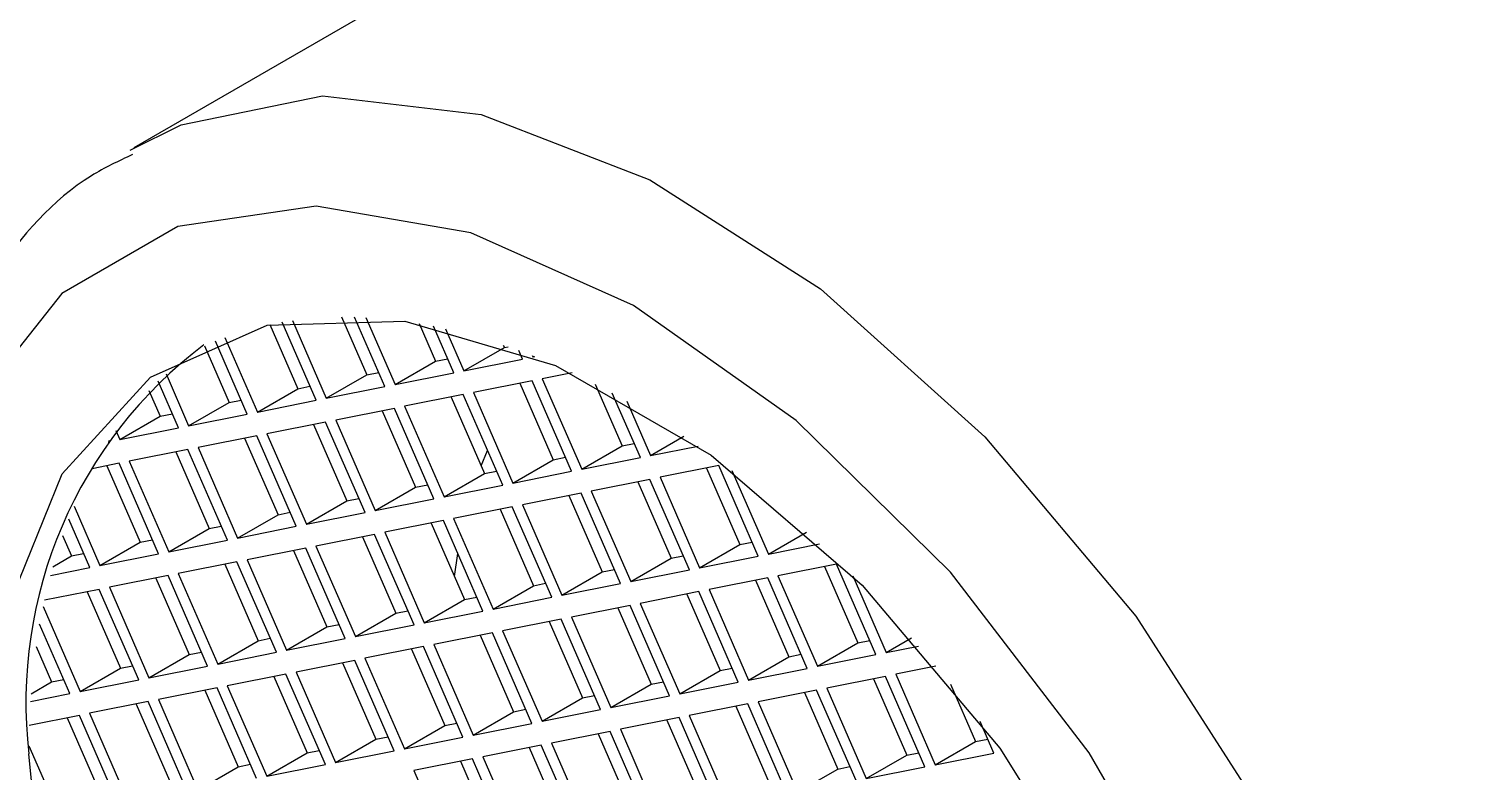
# Model space of a CAD drawing. Header units: millimetres. Extents: x 53 to 380, y 29 to 265.
# Drawn here: x 266.33 to 271.49, y 88.96 to 91.6 of the extents above; entities that cross this region are included whole.
import ezdxf

# ---------------------------------------------------------------- set-up
doc = ezdxf.new("R2010")
doc.units = ezdxf.units.MM

msp = doc.modelspace()

# ---------------------------------------------------------------- linework, layer by layer
at = {"color": 7, "linetype": 'Continuous', "lineweight": 25}
for p, q in [((269.9033, 93.023), (266.7039, 91.176)), ((267.1876, 90.5471), (267.2872, 90.3188)), ((267.3521, 90.2775), (267.2309, 90.5553)), ((267.2678, 90.5612), (267.3884, 90.2848)), ((267.4421, 90.574), (267.532, 90.3677)), ((267.597, 90.3265), (267.4892, 90.5737)), ((267.5292, 90.5722), (267.6332, 90.3337)), ((267.7183, 90.551), (267.7769, 90.4167)), ((267.8418, 90.3754), (267.7694, 90.5416)), ((267.8128, 90.5323), (267.8781, 90.3826)), ((267.1072, 90.2286), (266.994, 90.4882)), ((267.0278, 90.5012), (267.1435, 90.2359)), ((268.018, 90.4741), (268.0218, 90.4656)), ((266.9545, 90.4713), (267.0423, 90.2699)), ((267.7769, 90.4167), (267.8201, 90.4253)), ((267.8781, 90.3826), (268.0218, 90.4656)), ((267.8781, 90.3826), (268.0867, 90.4243)), ((268.0218, 90.4656), (268.0352, 90.4683)), ((268.0867, 90.4243), (268.0736, 90.4545)), ((268.1208, 90.4364), (268.123, 90.4316)), ((268.123, 90.4316), (268.1271, 90.434)), ((268.123, 90.4316), (268.1298, 90.4329)), ((266.8182, 90.3714), (266.8986, 90.1869)), ((267.532, 90.3677), (267.5752, 90.3764)), ((267.6332, 90.3337), (267.7769, 90.4167)), ((267.6332, 90.3337), (267.8418, 90.3754)), ((268.2629, 90.3753), (268.1568, 90.354)), ((266.8623, 90.1797), (266.7901, 90.3453)), ((267.1435, 90.2359), (267.2872, 90.3188)), ((267.2872, 90.3188), (267.3303, 90.3274)), ((267.3884, 90.2848), (267.532, 90.3677)), ((267.3884, 90.2848), (267.597, 90.3265)), ((268.1205, 90.3468), (267.9119, 90.3051)), ((268.0773, 90.3382), (268.196, 90.0661)), ((268.2609, 90.0249), (268.1205, 90.3468)), ((268.1568, 90.354), (268.2972, 90.0321)), ((268.3448, 90.3353), (268.4408, 90.1151)), ((266.7574, 90.3127), (266.7974, 90.221)), ((266.8986, 90.1869), (267.0423, 90.2699)), ((267.0423, 90.2699), (267.0855, 90.2785)), ((267.1435, 90.2359), (267.3521, 90.2775)), ((267.8756, 90.2979), (267.667, 90.2562)), ((267.8325, 90.2892), (267.9511, 90.0172)), ((268.016, 89.9759), (267.8756, 90.2979)), ((267.9119, 90.3051), (268.0523, 89.9832)), ((268.5058, 90.0738), (268.4056, 90.3034)), ((268.4576, 90.2747), (268.542, 90.081)), ((266.6537, 90.138), (266.7974, 90.221)), ((266.7974, 90.221), (266.8406, 90.2296)), ((266.8986, 90.1869), (267.1072, 90.2286)), ((267.6308, 90.2489), (267.4222, 90.2073)), ((267.5876, 90.2403), (267.7062, 89.9683)), ((267.7711, 89.927), (267.6308, 90.2489)), ((267.667, 90.2562), (267.8074, 89.9343)), ((266.6398, 90.17), (266.6537, 90.138)), ((266.6537, 90.138), (266.8623, 90.1797)), ((267.3859, 90.2), (267.1773, 90.1583)), ((267.3427, 90.1914), (267.4613, 89.9194)), ((267.5263, 89.8781), (267.3859, 90.2)), ((267.4222, 90.2073), (267.5625, 89.8853)), ((266.6124, 90.1298), (266.6175, 90.1308)), ((266.6175, 90.1308), (266.6157, 90.1348)), ((267.141, 90.1511), (266.9324, 90.1094)), ((267.0978, 90.1425), (267.2165, 89.8704)), ((267.2814, 89.8292), (267.141, 90.1511)), ((267.1773, 90.1583), (267.3177, 89.8364)), ((268.2972, 90.0321), (268.4408, 90.1151)), ((268.4408, 90.1151), (268.484, 90.1237)), ((268.542, 90.081), (268.6606, 90.1495)), ((268.542, 90.081), (268.7115, 90.1149)), ((266.8961, 90.1022), (266.6875, 90.0605)), ((266.6875, 90.0605), (266.8279, 89.7386)), ((266.853, 90.0936), (266.9716, 89.8215)), ((267.0365, 89.7802), (266.8961, 90.1022)), ((266.9324, 90.1094), (267.0728, 89.7875)), ((267.9394, 90.0439), (267.9621, 90.0995)), ((268.0523, 89.9832), (268.196, 90.0661)), ((268.196, 90.0661), (268.2391, 90.0748)), ((268.2972, 90.0321), (268.5058, 90.0738)), ((266.6513, 90.0533), (266.5552, 90.0341)), ((266.6081, 90.0446), (266.7267, 89.7726)), ((266.7917, 89.7313), (266.6513, 90.0533)), ((267.8074, 89.9343), (267.9511, 90.0172)), ((267.9511, 90.0172), (267.9943, 90.0258)), ((268.0523, 89.9832), (268.2609, 90.0249)), ((268.7844, 90.0452), (268.5758, 90.0035)), ((268.7413, 90.0366), (268.8599, 89.7645)), ((268.9248, 89.7233), (268.7844, 90.0452)), ((268.8314, 90.028), (268.9611, 89.7305)), ((267.5625, 89.8853), (267.7062, 89.9683)), ((267.7062, 89.9683), (267.7494, 89.9769)), ((267.8074, 89.9343), (268.016, 89.9759)), ((268.5396, 89.9963), (268.331, 89.9546)), ((268.4964, 89.9876), (268.615, 89.7156)), ((268.6799, 89.6743), (268.5396, 89.9963)), ((268.5758, 90.0035), (268.7162, 89.6816)), ((267.3177, 89.8364), (267.4613, 89.9194)), ((267.4613, 89.9194), (267.5045, 89.928)), ((267.5625, 89.8853), (267.7711, 89.927)), ((268.2947, 89.9473), (268.0861, 89.9057)), ((268.0861, 89.9057), (268.2265, 89.5837)), ((268.2515, 89.9387), (268.3701, 89.6667)), ((268.4351, 89.6254), (268.2947, 89.9473)), ((268.331, 89.9546), (268.4713, 89.6327)), ((266.5468, 89.6824), (266.4718, 89.8543)), ((266.4909, 89.901), (266.583, 89.6896)), ((267.0728, 89.7875), (267.2165, 89.8704)), ((267.2165, 89.8704), (267.2596, 89.8791)), ((267.3177, 89.8364), (267.5263, 89.8781)), ((268.0498, 89.8984), (267.8412, 89.8567)), ((267.8412, 89.8567), (267.9816, 89.5348)), ((268.0066, 89.8898), (268.1253, 89.6178)), ((268.1902, 89.5765), (268.0498, 89.8984)), ((266.8279, 89.7386), (266.9716, 89.8215)), ((266.9716, 89.8215), (267.0148, 89.8301)), ((267.0728, 89.7875), (267.2814, 89.8292)), ((267.8049, 89.8495), (267.5963, 89.8078)), ((267.5963, 89.8078), (267.7367, 89.4859)), ((267.7618, 89.8409), (267.8804, 89.5688)), ((267.9453, 89.5276), (267.8049, 89.8495)), ((268.9611, 89.7305), (269.0966, 89.8088)), ((266.4502, 89.7962), (266.4818, 89.7237)), ((266.583, 89.6896), (266.7267, 89.7726)), ((266.7267, 89.7726), (266.7699, 89.7812)), ((266.8279, 89.7386), (267.0365, 89.7802)), ((267.3152, 89.7517), (267.1066, 89.71)), ((267.4556, 89.4297), (267.3152, 89.7517)), ((267.5601, 89.8006), (267.3515, 89.7589)), ((267.3515, 89.7589), (267.4918, 89.437)), ((267.5169, 89.792), (267.6355, 89.5199)), ((267.7005, 89.4786), (267.5601, 89.8006)), ((268.7162, 89.6816), (268.8599, 89.7645)), ((268.8599, 89.7645), (268.9031, 89.7732)), ((268.9611, 89.7305), (269.1426, 89.7668)), ((266.4152, 89.6852), (266.4818, 89.7237)), ((266.4818, 89.7237), (266.525, 89.7323)), ((266.583, 89.6896), (266.7917, 89.7313)), ((267.0703, 89.7027), (266.8617, 89.661)), ((267.2107, 89.3808), (267.0703, 89.7027)), ((267.1066, 89.71), (267.247, 89.388)), ((267.272, 89.743), (267.3907, 89.471)), ((267.8445, 89.6511), (267.8562, 89.7319)), ((268.4713, 89.6327), (268.615, 89.7156)), ((268.615, 89.7156), (268.6582, 89.7242)), ((268.7162, 89.6816), (268.9248, 89.7233)), ((266.4068, 89.6544), (266.5468, 89.6824)), ((266.8254, 89.6538), (266.6168, 89.6121)), ((266.9658, 89.3319), (266.8254, 89.6538)), ((266.8617, 89.661), (267.0021, 89.3391)), ((267.0272, 89.6941), (267.1458, 89.4221)), ((268.2265, 89.5837), (268.3701, 89.6667)), ((268.3701, 89.6667), (268.4133, 89.6753)), ((268.4713, 89.6327), (268.6799, 89.6743)), ((269.2035, 89.6947), (268.9949, 89.653)), ((268.9949, 89.653), (269.1353, 89.3311)), ((269.1603, 89.686), (269.2789, 89.414)), ((269.3439, 89.3727), (269.2035, 89.6947)), ((269.261, 89.6532), (269.3801, 89.38)), ((266.5806, 89.6049), (266.3854, 89.5659)), ((266.5374, 89.5963), (266.656, 89.3242)), ((266.721, 89.2829), (266.5806, 89.6049)), ((266.6168, 89.6121), (266.7572, 89.2902)), ((266.7823, 89.6452), (266.9009, 89.3731)), ((267.9816, 89.5348), (268.1253, 89.6178)), ((268.1253, 89.6178), (268.1684, 89.6264)), ((268.2265, 89.5837), (268.4351, 89.6254)), ((268.7137, 89.5968), (268.5051, 89.5551)), ((268.8541, 89.2749), (268.7137, 89.5968)), ((268.9586, 89.6457), (268.75, 89.6041)), ((268.75, 89.6041), (268.8904, 89.2821)), ((268.9154, 89.6371), (269.0341, 89.3651)), ((269.099, 89.3238), (268.9586, 89.6457)), ((267.7367, 89.4859), (267.8804, 89.5688)), ((267.8804, 89.5688), (267.9236, 89.5775)), ((267.9816, 89.5348), (268.1902, 89.5765)), ((268.4689, 89.5479), (268.2603, 89.5062)), ((268.6093, 89.226), (268.4689, 89.5479)), ((268.5051, 89.5551), (268.6455, 89.2332)), ((268.6706, 89.5882), (268.7892, 89.3162)), ((266.3806, 89.5433), (266.5123, 89.2413)), ((267.4918, 89.437), (267.6355, 89.5199)), ((267.6355, 89.5199), (267.6787, 89.5285)), ((267.7367, 89.4859), (267.9453, 89.5276)), ((268.224, 89.499), (268.0154, 89.4573)), ((268.3644, 89.177), (268.224, 89.499)), ((268.2603, 89.5062), (268.4006, 89.1843)), ((268.4257, 89.5393), (268.5443, 89.2672)), ((266.4761, 89.234), (266.3686, 89.4805)), ((267.247, 89.388), (267.3907, 89.471)), ((267.3907, 89.471), (267.4338, 89.4796)), ((267.4918, 89.437), (267.7005, 89.4786)), ((267.9791, 89.4501), (267.7705, 89.4084)), ((267.936, 89.4414), (268.0546, 89.1694)), ((268.1195, 89.1281), (267.9791, 89.4501)), ((268.0154, 89.4573), (268.1558, 89.1354)), ((268.1808, 89.4904), (268.2995, 89.2183)), ((266.356, 89.4017), (266.4112, 89.2753)), ((267.0021, 89.3391), (267.1458, 89.4221)), ((267.1458, 89.4221), (267.1889, 89.4307)), ((267.247, 89.388), (267.4556, 89.4297)), ((267.7343, 89.4011), (267.5256, 89.3595)), ((267.6911, 89.3925), (267.8097, 89.1205)), ((267.8746, 89.0792), (267.7343, 89.4011)), ((267.7705, 89.4084), (267.9109, 89.0864)), ((269.1353, 89.3311), (269.2789, 89.414)), ((269.2789, 89.414), (269.3221, 89.4226)), ((269.3801, 89.38), (269.4698, 89.4318)), ((269.3801, 89.38), (269.4951, 89.403)), ((266.7572, 89.2902), (266.9009, 89.3731)), ((266.9009, 89.3731), (266.9441, 89.3818)), ((267.0021, 89.3391), (267.2107, 89.3808)), ((267.4894, 89.3522), (267.2808, 89.3105)), ((267.4462, 89.3436), (267.5648, 89.0715)), ((267.6298, 89.0303), (267.4894, 89.3522)), ((267.5256, 89.3595), (267.666, 89.0375)), ((268.8904, 89.2821), (269.0341, 89.3651)), ((269.0341, 89.3651), (269.0772, 89.3737)), ((269.1353, 89.3311), (269.3439, 89.3727)), ((266.5123, 89.2413), (266.656, 89.3242)), ((266.656, 89.3242), (266.6992, 89.3328)), ((266.7572, 89.2902), (266.9658, 89.3319)), ((267.2445, 89.3033), (267.0359, 89.2616)), ((267.2013, 89.2947), (267.32, 89.0226)), ((267.3849, 88.9813), (267.2445, 89.3033)), ((267.2808, 89.3105), (267.4211, 88.9886)), ((268.6455, 89.2332), (268.7892, 89.3162)), ((268.7892, 89.3162), (268.8324, 89.3248)), ((268.8904, 89.2821), (269.099, 89.3238)), ((269.3777, 89.2952), (269.1691, 89.2535)), ((269.3345, 89.2866), (269.4531, 89.0146)), ((269.5181, 88.9733), (269.3777, 89.2952)), ((269.5567, 89.331), (269.4139, 89.3025)), ((269.4139, 89.3025), (269.5543, 88.9805)), ((266.3379, 89.233), (266.4112, 89.2753)), ((266.4112, 89.2753), (266.4543, 89.2839)), ((266.5123, 89.2413), (266.721, 89.2829)), ((266.9996, 89.2544), (266.791, 89.2127)), ((266.9565, 89.2457), (267.0751, 88.9737)), ((267.14, 88.9324), (266.9996, 89.2544)), ((267.0359, 89.2616), (267.1763, 88.9397)), ((268.4006, 89.1843), (268.5443, 89.2672)), ((268.5443, 89.2672), (268.5875, 89.2759)), ((268.6455, 89.2332), (268.8541, 89.2749)), ((269.1328, 89.2463), (268.9242, 89.2046)), ((269.0896, 89.2377), (269.2083, 88.9656)), ((269.2732, 88.9244), (269.1328, 89.2463)), ((269.1691, 89.2535), (269.3094, 88.9316)), ((269.6088, 89.268), (269.698, 89.0635)), ((266.336, 89.206), (266.4761, 89.234)), ((266.7548, 89.2054), (266.5461, 89.1638)), ((266.7116, 89.1968), (266.8302, 88.9248)), ((266.8951, 88.8835), (266.7548, 89.2054)), ((266.791, 89.2127), (266.9314, 88.8907)), ((268.1558, 89.1354), (268.2995, 89.2183)), ((268.2995, 89.2183), (268.3426, 89.2269)), ((268.4006, 89.1843), (268.6093, 89.226)), ((268.8879, 89.1974), (268.6793, 89.1557)), ((268.8448, 89.1888), (268.9634, 88.9167)), ((269.0283, 88.8754), (268.8879, 89.1974)), ((268.9242, 89.2046), (269.0646, 88.8827)), ((266.5099, 89.1565), (266.3318, 89.1209)), ((266.4667, 89.1479), (266.5853, 88.8758)), ((266.6503, 88.8346), (266.5099, 89.1565)), ((266.5461, 89.1638), (266.6865, 88.8418)), ((267.9109, 89.0864), (268.0546, 89.1694)), ((268.0546, 89.1694), (268.0977, 89.178)), ((268.1558, 89.1354), (268.3644, 89.177)), ((268.6431, 89.1485), (268.4344, 89.1068)), ((268.5999, 89.1398), (268.7185, 88.8678)), ((268.7834, 88.8265), (268.6431, 89.1485)), ((268.6793, 89.1557), (268.8197, 88.8338)), ((269.7629, 89.0222), (269.7141, 89.1343)), ((267.5648, 89.0715), (267.608, 89.0802)), ((267.666, 89.0375), (267.8097, 89.1205)), ((267.8097, 89.1205), (267.8529, 89.1291)), ((267.9109, 89.0864), (268.1195, 89.1281)), ((268.3982, 89.0995), (268.1896, 89.0578)), ((268.355, 89.0909), (268.4736, 88.8189)), ((268.5386, 88.7776), (268.3982, 89.0995)), ((268.4344, 89.1068), (268.5748, 88.7848)), ((266.3302, 89.0485), (266.4417, 88.7929)), ((267.32, 89.0226), (267.3631, 89.0312)), ((267.4211, 88.9886), (267.5648, 89.0715)), ((267.4211, 88.9886), (267.6298, 89.0303)), ((267.666, 89.0375), (267.8746, 89.0792)), ((268.1533, 89.0506), (267.9447, 89.0089)), ((268.1101, 89.042), (268.2288, 88.7699)), ((268.2937, 88.7287), (268.1533, 89.0506)), ((268.1896, 89.0578), (268.3299, 88.7359)), ((269.5543, 88.9805), (269.698, 89.0635)), ((269.698, 89.0635), (269.7412, 89.0721)), ((267.0751, 88.9737), (267.1183, 88.9823)), ((267.1763, 88.9397), (267.32, 89.0226)), ((267.1763, 88.9397), (267.3849, 88.9813)), ((267.9084, 89.0017), (267.6998, 88.96)), ((267.8653, 88.9931), (267.9839, 88.721)), ((268.0488, 88.6797), (267.9084, 89.0017)), ((267.9447, 89.0089), (268.0851, 88.687)), ((269.3094, 88.9316), (269.4531, 89.0146)), ((269.4531, 89.0146), (269.4963, 89.0232)), ((269.5543, 88.9805), (269.7629, 89.0222)), ((266.9314, 88.8907), (267.0751, 88.9737)), ((267.6998, 88.96), (267.8402, 88.6381)), ((269.0646, 88.8827), (269.2083, 88.9656)), ((269.2083, 88.9656), (269.2514, 88.9743)), ((269.3094, 88.9316), (269.5181, 88.9733))]:
    msp.add_line(p, q, dxfattribs=at)
at = {"color": 8, "linetype": 'Continuous', "lineweight": 25, "flags": 128}
msp.add_lwpolyline([(266.6904, 91.1681), (266.8716, 91.2577), (267.3747, 91.3612), (267.9393, 91.295), (268.5391, 91.0623), (269.1461, 90.6739), (269.7317, 90.1481), (270.2687, 89.5093), (270.732, 88.7875), (271.0998, 88.0164), (271.355, 87.2321), (271.4857, 86.4712), (271.4857, 85.7693), (271.355, 85.1593), (271.0998, 84.6696), (270.732, 84.3232), (270.6787, 84.2908)], dxfattribs=at)
at = {"color": 7, "linetype": 'Continuous', "lineweight": 25, "flags": 128}
for points in [[(270.5139, 88.3104), (270.1021, 89.0236), (269.6091, 89.666), (269.0595, 90.2053), (268.4808, 90.6147), (267.9022, 90.8734), (267.3526, 90.9686), (266.8596, 90.8955), (266.4478, 90.6577), (266.138, 90.2672)], [(266.2531, 89.532), (266.4492, 90.016), (266.7634, 90.3603), (267.1774, 90.5449), (267.6672, 90.559), (268.2043, 90.4018), (268.7574, 90.0825), (269.2945, 89.6196), (269.7842, 89.04), (270.1983, 88.3774), (270.5125, 87.6704), (270.7086, 86.9599), (270.7753, 86.2873)], [(270.2002, 84.8592), (269.9279, 84.7619), (269.4382, 84.7478), (268.9011, 84.9049), (268.348, 85.2243), (267.8109, 85.6872), (267.3211, 86.2667), (266.9071, 86.9293), (266.5929, 87.6364), (266.3967, 88.3468), (266.3301, 89.0194)]]:
    msp.add_lwpolyline(points, dxfattribs=at)
at = {"color": 7, "linetype": 'Continuous', "lineweight": 25}
msp.add_arc((267.914, 89.2025), 1.5945, 127.0674, 186.5937, dxfattribs=at)
for points, knots in [([(266.6987, 91.1519), (266.6491, 91.1285), (266.4514, 91.035), (266.1917, 90.732), (265.9427, 90.2695), (265.8135, 89.758), (265.7994, 89.3912), (265.7933, 89.2345)], [0, 0, 0, 0, 0.0809465, 0.3225335, 0.5649374, 0.8142108, 1, 1, 1, 1]), ([(265.7933, 89.2345), (265.7966, 89.1153), (265.8062, 88.7711), (265.9115, 88.1661), (266.14, 87.4354), (266.4698, 86.7157), (266.8854, 86.036), (267.3714, 85.4222), (267.9102, 84.898), (268.4829, 84.4851), (269.0711, 84.2001), (269.6503, 84.0663), (270.1639, 84.0712), (270.4439, 84.1947), (270.563, 84.2472)], [0, 0, 0, 0, 0.0469514, 0.1355811, 0.2240799, 0.3124072, 0.400677, 0.489034, 0.5776074, 0.6665703, 0.7560384, 0.845777, 0.9344507, 1, 1, 1, 1])]:
    msp.add_open_spline(points, degree=3, knots=knots, dxfattribs=at)

doc.saveas('drawing.dxf')
